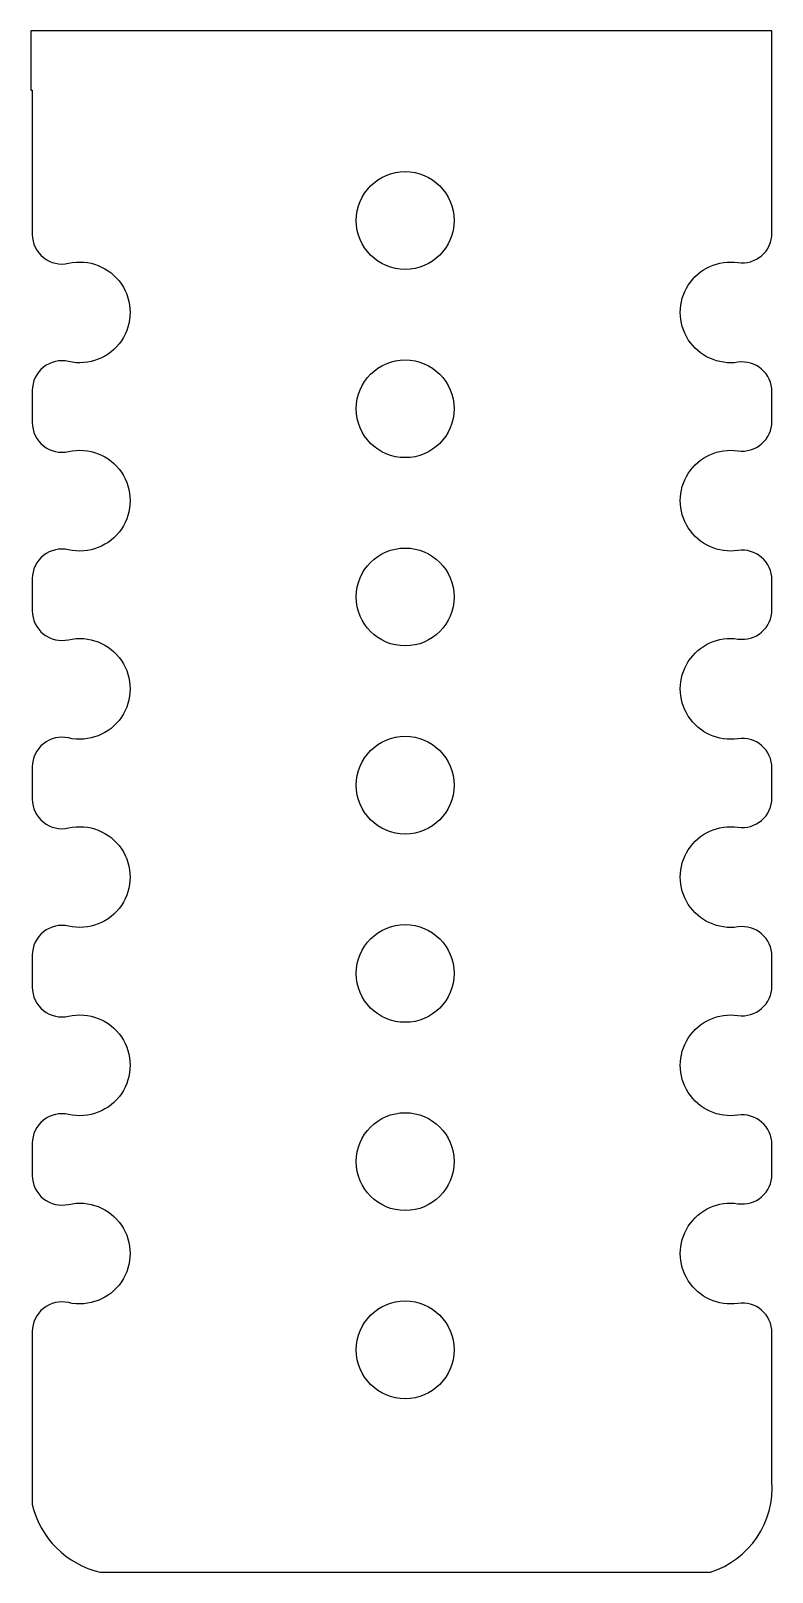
# Model space of a CAD drawing. Header units: millimetres. Extents: x -12.5 to 12.5, y -52 to 0.
import ezdxf

# ---------------------------------------------------------------- set-up
doc = ezdxf.new("R2010")
doc.units = ezdxf.units.MM
doc.layers.get('0').update_dxf_attribs({"linetype": 'CONTINUOUS'})

msp = doc.modelspace()

# ---------------------------------------------------------------- linework, layer by layer
msp.add_lwpolyline([(-12.5, 0), (-12.5, -2), (-12.45, -2), (-12.45, -6.868, 0.481483), (-11.228, -7.843, -1.253576), (-11.228, -11.157, 0.481483), (-12.45, -12.132), (-12.45, -13.218, 0.481483), (-11.228, -14.193, -1.253576), (-11.228, -17.507, 0.481483), (-12.45, -18.482), (-12.45, -19.568, 0.481483), (-11.228, -20.543, -1.253576), (-11.228, -23.857, 0.481483), (-12.45, -24.832), (-12.45, -25.918, 0.481483), (-11.228, -26.893, -1.253576), (-11.228, -30.207, 0.481483), (-12.45, -31.182), (-12.45, -32.268, 0.481483), (-11.228, -33.243, -1.253576), (-11.228, -36.557, 0.481483), (-12.45, -37.532), (-12.45, -38.618, 0.481483), (-11.228, -39.593, -1.253576), (-11.228, -42.907, 0.481483), (-12.45, -43.882), (-12.45, -49.715, 0.284954), (-10.166, -52), (10.423, -52, 0.348026), (12.5, -48.923), (12.5, -43.921, 0.45764), (11.355, -42.932, -1.157752), (11.355, -39.568, 0.45764), (12.5, -38.579), (12.5, -37.571, 0.45764), (11.355, -36.582, -1.157752), (11.355, -33.218, 0.45764), (12.5, -32.229), (12.5, -31.221, 0.45764), (11.355, -30.232, -1.157752), (11.355, -26.868, 0.45764), (12.5, -25.879), (12.5, -24.871, 0.45764), (11.355, -23.882, -1.157752), (11.355, -20.518, 0.45764), (12.5, -19.529), (12.5, -18.521, 0.45764), (11.355, -17.532, -1.157752), (11.355, -14.168, 0.45764), (12.5, -13.179), (12.5, -12.171, 0.45764), (11.355, -11.182, -1.157752), (11.355, -7.818, 0.45764), (12.5, -6.829), (12.5, 0)], format="xyb", close=True)
for centre in [(0.129, -6.4), (0.129, -12.75), (0.129, -19.1), (0.129, -25.45), (0.129, -31.8), (0.129, -38.15), (0.129, -44.5)]:
    msp.add_circle(centre, 1.65)

doc.saveas('drawing.dxf')
